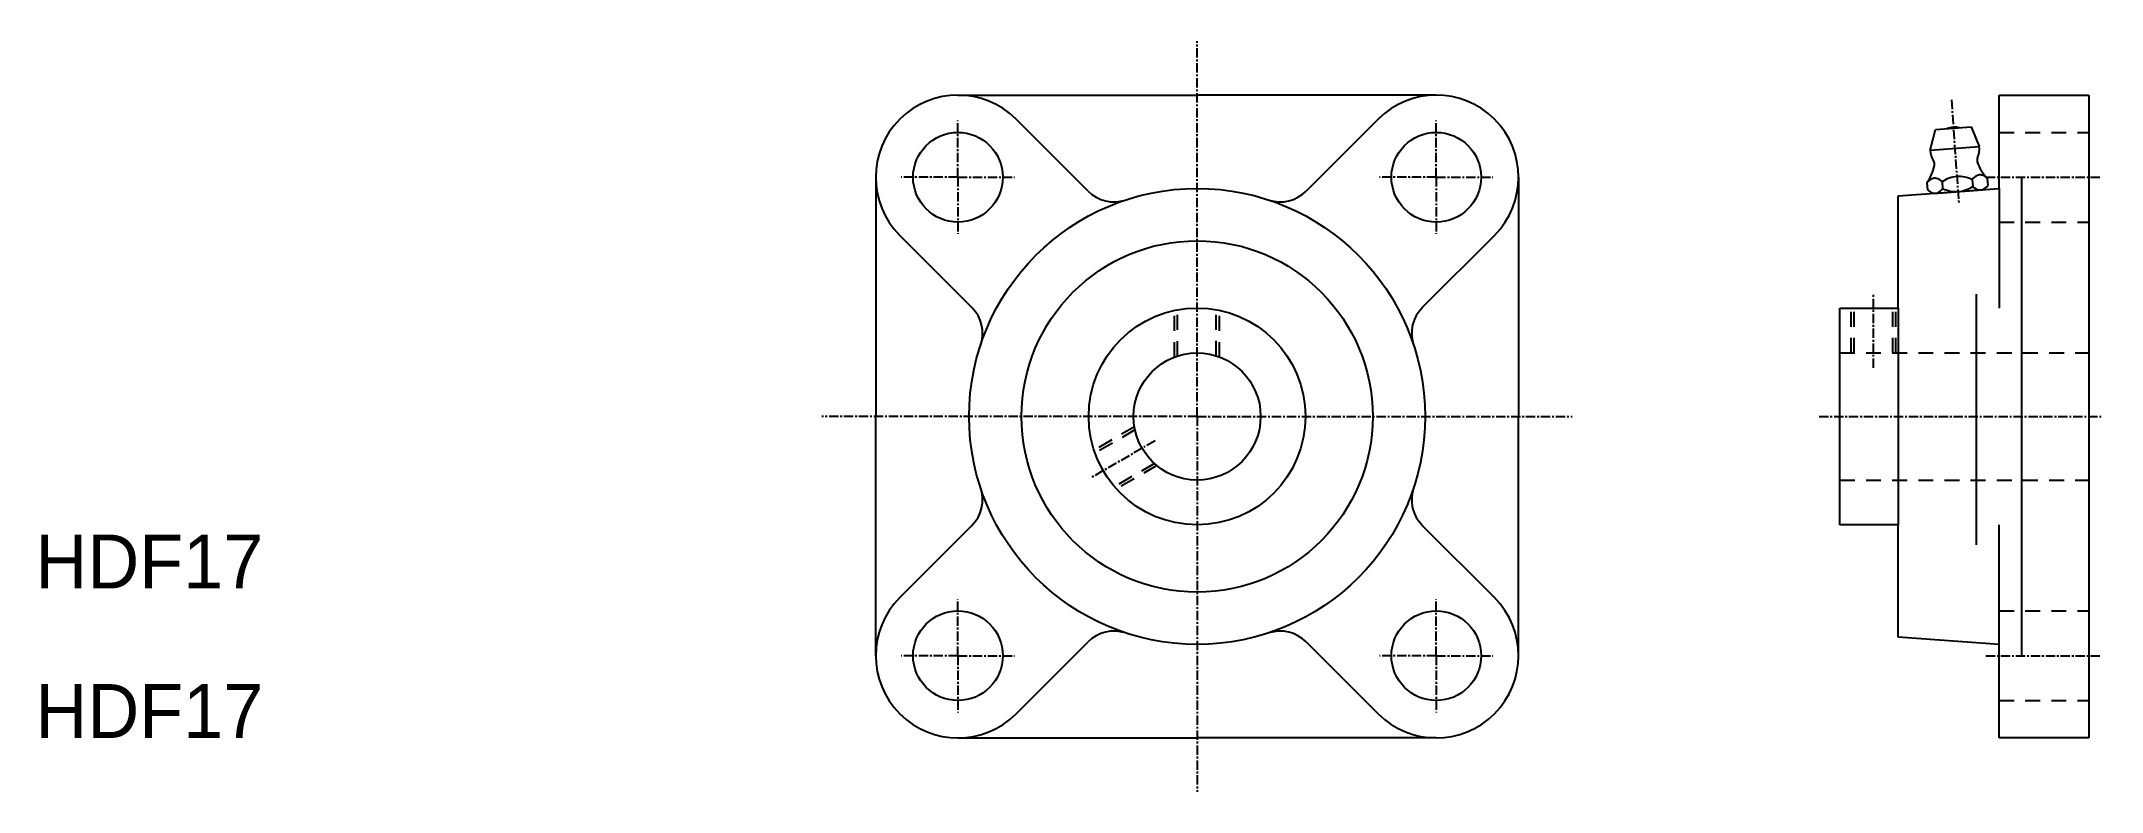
# Model space of a CAD drawing. Extents: x 88 to 363, y 101 to 201.
import ezdxf
from ezdxf.enums import TextEntityAlignment as Align

# ---------------------------------------------------------------- set-up
doc = ezdxf.new("R2010")
doc.units = 0
doc.linetypes.add('CENTER', pattern=[2, 1.25, -0.25, 0.25, -0.25])
doc.linetypes.add('DASHED', pattern=[3.5, 2, -1.5])
doc.layers.get('0').update_dxf_attribs({"linetype": 'CONTINUOUS'})
doc.layers.add('CENTER', color=1, linetype='CENTER')

msp = doc.modelspace()

# ---------------------------------------------------------------- linework, layer by layer
for p, q in [((210.22, 193.77), (242.22, 193.77)), ((274.22, 193.77), (242.22, 193.77)), ((349.52, 193.77), (361.52, 193.77)), ((349.52, 181.27), (349.52, 193.77)), ((361.52, 193.77), (361.52, 150.77)), ((227.64, 180.9), (218, 190.54)), ((266.44, 190.54), (256.8, 180.9)), ((199.22, 182.77), (199.22, 150.77)), ((285.22, 182.77), (285.22, 150.77)), ((352.52, 182.77), (352.52, 118.77)), ((336.02, 180.27), (349.52, 181.27)), ((336.02, 165.27), (336.02, 180.27)), ((344.02, 180.86), (344.02, 180.86)), ((349.52, 181.27), (349.52, 165.27)), ((202.44, 174.99), (212.09, 165.34)), ((272.35, 165.34), (282, 174.99)), ((346.52, 133.59), (346.52, 167.14)), ((328.22, 136.27), (328.22, 165.27)), ((328.22, 165.27), (336.02, 165.27)), ((336.02, 165.27), (336.02, 136.27)), ((199.22, 118.77), (199.22, 150.77)), ((285.22, 118.77), (285.22, 150.77)), ((361.52, 150.77), (361.52, 107.77)), ((212.09, 136.19), (202.44, 126.54)), ((282, 126.54), (272.35, 136.19)), ((336.02, 136.27), (328.22, 136.27)), ((336.02, 121.27), (336.02, 136.27)), ((349.52, 120.27), (349.52, 136.27)), ((218, 110.99), (227.64, 120.63)), ((256.8, 120.63), (266.44, 110.99)), ((349.52, 120.27), (336.02, 121.27)), ((349.52, 107.77), (349.52, 120.27)), ((210.22, 107.77), (242.22, 107.77)), ((274.22, 107.77), (242.22, 107.77)), ((361.52, 107.77), (349.52, 107.77))]:
    msp.add_line(p, q)
at = {"linetype": 'CONTINUOUS'}
for p, q in [((340.3, 186.4), (341, 189.16)), ((341, 189.16), (345.79, 189.51)), ((345.79, 189.51), (346.88, 186.89)), ((340.3, 186.4), (346.88, 186.89)), ((339.87, 182.03), (339.94, 181.08)), ((341.89, 182.18), (341.96, 181.23)), ((345.93, 182.48), (346, 181.53)), ((347.95, 182.62), (348.02, 181.68)), ((340.73, 180.61), (347.31, 181.1)), ((344.02, 180.86), (344.02, 180.86))]:
    msp.add_line(p, q, dxfattribs=at)
at = {"color": 3, "linetype": 'DASHED'}
for p, q in [((349.52, 188.77), (361.52, 188.77)), ((349.52, 176.77), (361.52, 176.77)), ((239.2, 158.71), (239.2, 164.95)), ((239.61, 158.85), (239.61, 165.03)), ((244.79, 158.87), (244.79, 165.03)), ((245.2, 158.73), (245.2, 164.96)), ((329.72, 159.27), (329.72, 165.27)), ((329.72, 159.27), (329.72, 165.27)), ((329.72, 159.27), (329.72, 165.27)), ((330.13, 159.27), (330.13, 165.27)), ((335.31, 159.27), (335.31, 165.27)), ((335.72, 159.27), (335.72, 165.27)), ((328.22, 159.27), (361.52, 159.27)), ((233.83, 149.39), (228.43, 146.27)), ((233.91, 148.96), (228.57, 145.88)), ((236.51, 144.47), (231.16, 141.39)), ((236.83, 144.19), (231.43, 141.07)), ((328.22, 142.27), (361.52, 142.27)), ((349.52, 124.77), (361.52, 124.77)), ((349.52, 112.77), (361.52, 112.77))]:
    msp.add_line(p, q, dxfattribs=at)
for centre, radius in [((210.22, 182.77), 6), ((274.22, 182.77), 6), ((242.22, 150.77), 30.5), ((242.22, 150.77), 23.5), ((242.22, 150.77), 14.5), ((242.22, 150.77), 8.5), ((210.22, 118.77), 6), ((274.22, 118.77), 6)]:
    msp.add_circle(centre, radius)
for centre, radius, start, end in [((210.22, 182.77), 11, 45, 225), ((274.22, 182.77), 11, 315, 135), ((231.09, 184.35), 4.88, 225, 288.3306), ((253.35, 184.35), 4.88, 251.6694, 315), ((208.64, 161.89), 4.88, 341.6694, 45), ((275.81, 161.89), 4.88, 135, 198.3306), ((208.64, 139.64), 4.88, 315, 18.3306), ((275.81, 139.64), 4.88, 161.6694, 225), ((210.22, 118.77), 11, 135, 315), ((274.22, 118.77), 11, 225, 45), ((231.09, 117.18), 4.88, 71.6694, 135), ((253.35, 117.18), 4.88, 45, 108.3306)]:
    msp.add_arc(centre, radius, start, end)
at = {"linetype": 'CONTINUOUS'}
for centre, radius, start, end in [((343.62, 186.26), 3.2, 78.8576, 109.6152), ((343.59, 186.64), 3.3, 184.2364, 211.2871), ((340.09, 184.51), 0.8, 349.0038, 31.306), ((347.37, 185.05), 0.8, 157.1668, 199.469), ((352.27, 186.78), 6, 199.4681, 223.8989), ((343.59, 186.64), 3.3, 337.1857, 4.2364), ((334.98, 185.5), 6, 324.5739, 349.0047), ((341.09, 181.19), 1.48, 110.8273, 145.3645), ((340.92, 181.53), 1.1, 79.2778, 109.195), ((340.81, 181.16), 1.48, 43.1083, 77.6455), ((344.78, 177.55), 5.45, 110.8173, 121.9621), ((344.17, 178.83), 4.04, 79.2865, 109.1863), ((343.76, 177.47), 5.44, 66.5065, 77.6555), ((347.15, 181.63), 1.48, 110.8273, 145.3645), ((346.98, 181.98), 1.1, 79.2778, 109.195), ((346.87, 181.61), 1.48, 43.1083, 77.6455), ((341.02, 182.1), 1.48, 223.119, 257.6455), ((340.91, 181.73), 1.1, 259.2778, 289.195), ((340.74, 182.08), 1.48, 290.8273, 325.3647), ((344.14, 186.24), 5.44, 246.5108, 257.6555), ((343.72, 184.88), 4.04, 259.2865, 289.1863), ((343.11, 186.16), 5.45, 290.8173, 301.9663), ((347.08, 182.55), 1.48, 223.119, 257.6455), ((346.97, 182.18), 1.1, 259.2778, 289.195), ((346.8, 182.52), 1.48, 290.8273, 325.3647)]:
    msp.add_arc(centre, radius, start, end, dxfattribs=at)
at = {"layer": 'CENTER', "color": 1, "linetype": 'CENTER'}
for p, q in [((242.22, 150.77), (242.22, 200.96)), ((343.14, 193.11), (344.12, 179.41)), ((210.22, 182.77), (210.22, 190.35)), ((274.22, 182.77), (274.22, 190.35)), ((210.22, 182.77), (202.64, 182.77)), ((210.22, 182.77), (210.22, 175.19)), ((210.22, 182.77), (217.8, 182.77)), ((274.22, 182.77), (266.64, 182.77)), ((274.22, 182.77), (274.22, 175.19)), ((274.22, 182.77), (281.8, 182.77)), ((347.76, 182.77), (363.27, 182.77)), ((332.72, 157.27), (332.72, 167.27)), ((242.22, 150.77), (192.02, 150.77)), ((242.22, 150.77), (292.42, 150.77)), ((242.22, 150.77), (242.22, 100.57)), ((325.44, 150.77), (363.27, 150.77)), ((236.59, 147.52), (227.93, 142.52)), ((210.22, 118.77), (210.22, 126.35)), ((274.22, 118.77), (274.22, 126.35)), ((210.22, 118.77), (202.64, 118.77)), ((210.22, 118.77), (217.8, 118.77)), ((210.22, 118.77), (210.22, 111.19)), ((274.22, 118.77), (266.64, 118.77)), ((274.22, 118.77), (274.22, 111.19)), ((274.22, 118.77), (281.8, 118.77)), ((347.76, 118.77), (363.27, 118.77))]:
    msp.add_line(p, q, dxfattribs=at)

# ---------------------------------------------------------------- texts
for p in [(102.02, 127.77), (102.02, 107.77)]:
    msp.add_text('HDF17', height=7.2).set_placement(p, align=Align.CENTER)

doc.saveas('drawing.dxf')
